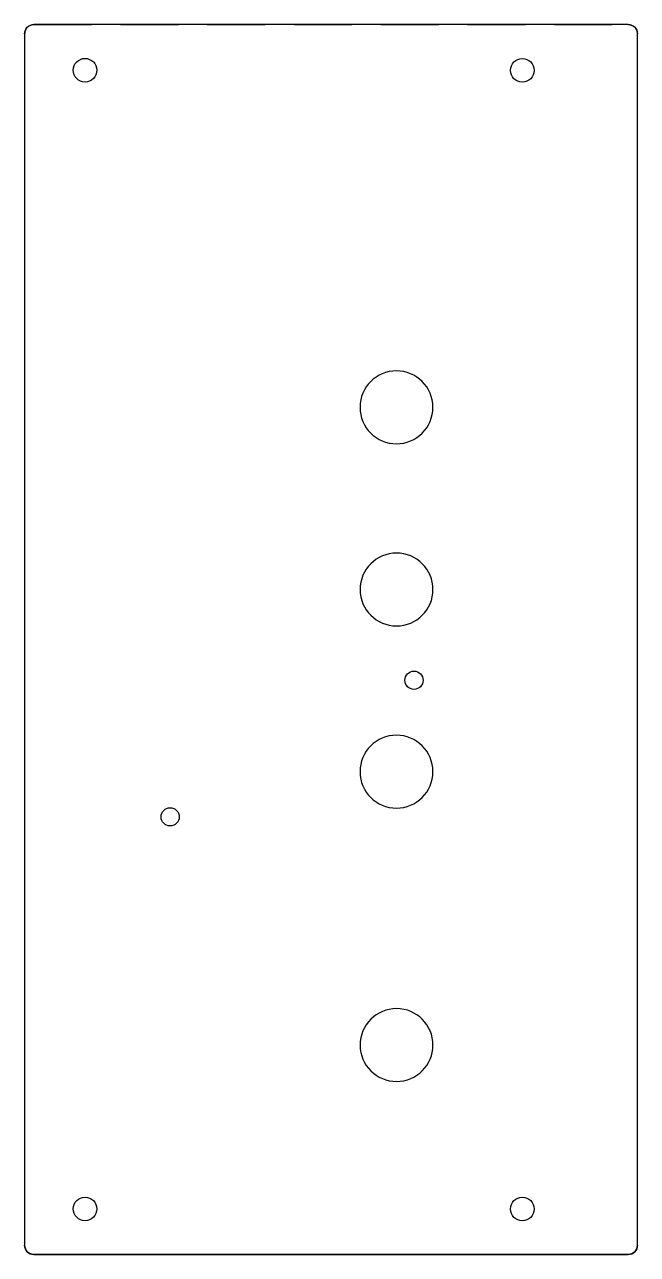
# Model space of a CAD drawing. Header units: millimetres. Extents: x -52 to 15, y 110 to 245.
import ezdxf

# ---------------------------------------------------------------- set-up
doc = ezdxf.new("R2010")
doc.units = ezdxf.units.MM
doc.linetypes.add('HIDDEN', pattern=[9.525, 6.35, -3.175])
doc.layers.get('0').update_dxf_attribs({"color": 253, "lineweight": 70, "true_color": 0x8faf8f})
doc.layers.add('Hidden', color=238, linetype='Continuous', lineweight=70, true_color=0x480526)

msp = doc.modelspace()

# ---------------------------------------------------------------- linework, layer by layer
at = {"color": 238, "lineweight": 25, "true_color": 0x480526}
for p, q in [((14.11, 244.88), (-51.15, 244.88)), ((-52.15, 243.88), (-52.15, 110.88)), ((15.11, 110.88), (15.11, 243.88)), ((-51.15, 109.88), (14.11, 109.88)), ((14.11, 109.88), (-51.15, 109.88))]:
    msp.add_line(p, q, dxfattribs=at)
for centre, radius in [((-45.52, 239.87), 1.3), ((2.48, 239.86), 1.3), ((-9.42, 172.91), 1), ((-36.18, 157.91), 1), ((-45.52, 114.87), 1.3), ((2.48, 114.86), 1.3)]:
    msp.add_circle(centre, radius, dxfattribs=at)
at = {"color": 238, "lineweight": 25, "true_color": 0x480526, "extrusion": (6.5657e-17, -4.3572e-17, -1)}
for centre in [(11.34, 202.87), (11.33, 182.87), (11.34, 162.87)]:
    msp.add_circle(centre, 4, dxfattribs=at)
at = {"color": 238, "lineweight": 25, "true_color": 0x480526, "extrusion": (6.5662e-17, -4.37545e-17, -1)}
msp.add_circle((11.33, 132.86), 4, dxfattribs=at)
at = {"color": 238, "lineweight": 25, "true_color": 0x480526, "extrusion": (6.56552e-17, -3.23479e-17, -1)}
for centre, major_axis in [((-51.15, 243.88), (0, 1)), ((14.11, 110.88), (0, -1))]:
    msp.add_ellipse(centre, major_axis=major_axis, ratio=0.999999, start_param=4.712389, end_param=6.283185, dxfattribs=at)
at = {"color": 238, "lineweight": 25, "true_color": 0x480526, "extrusion": (6.56552e-17, -3.21606e-17, -1)}
msp.add_ellipse((14.11, 243.88), major_axis=(0, 1), ratio=0.999999, start_param=0, end_param=1.570796, dxfattribs=at)
at = {"color": 238, "lineweight": 25, "true_color": 0x480526}
for centre, start_param, end_param in [((-51.15, 110.88), 4.712389, 6.283185), ((14.11, 110.88), 0, 1.570796)]:
    msp.add_ellipse(centre, major_axis=(0, -1), ratio=0.999999, start_param=start_param, end_param=end_param, dxfattribs=at)
at = {"color": 238, "lineweight": 25, "true_color": 0x480526, "extrusion": (6.56484e-17, -3.20291e-17, -1)}
msp.add_ellipse((-51.15, 110.88), major_axis=(0, -1), ratio=0.999999, start_param=0, end_param=1.570796, dxfattribs=at)
at = {"layer": 'Hidden', "linetype": 'HIDDEN', "lineweight": 25}
for p, q in [((-51.15, 244.88), (14.11, 244.88)), ((-51.15, 244.88), (-51.15, 244.88)), ((14.11, 244.88), (14.11, 244.88)), ((-52.15, 243.88), (-52.15, 243.88)), ((15.11, 243.88), (15.11, 243.88)), ((-52.15, 110.88), (-52.15, 110.88)), ((15.11, 110.88), (15.11, 110.88)), ((-51.15, 109.88), (-51.15, 109.88)), ((14.11, 109.88), (14.11, 109.88))]:
    msp.add_line(p, q, dxfattribs=at)
for centre, start_param, end_param in [((-51.15, 243.88), 0, 1.570796), ((14.11, 243.88), 4.712389, 6.283185)]:
    msp.add_ellipse(centre, major_axis=(0, 1), ratio=0.999999, start_param=start_param, end_param=end_param, dxfattribs=at)

doc.saveas('drawing.dxf')
